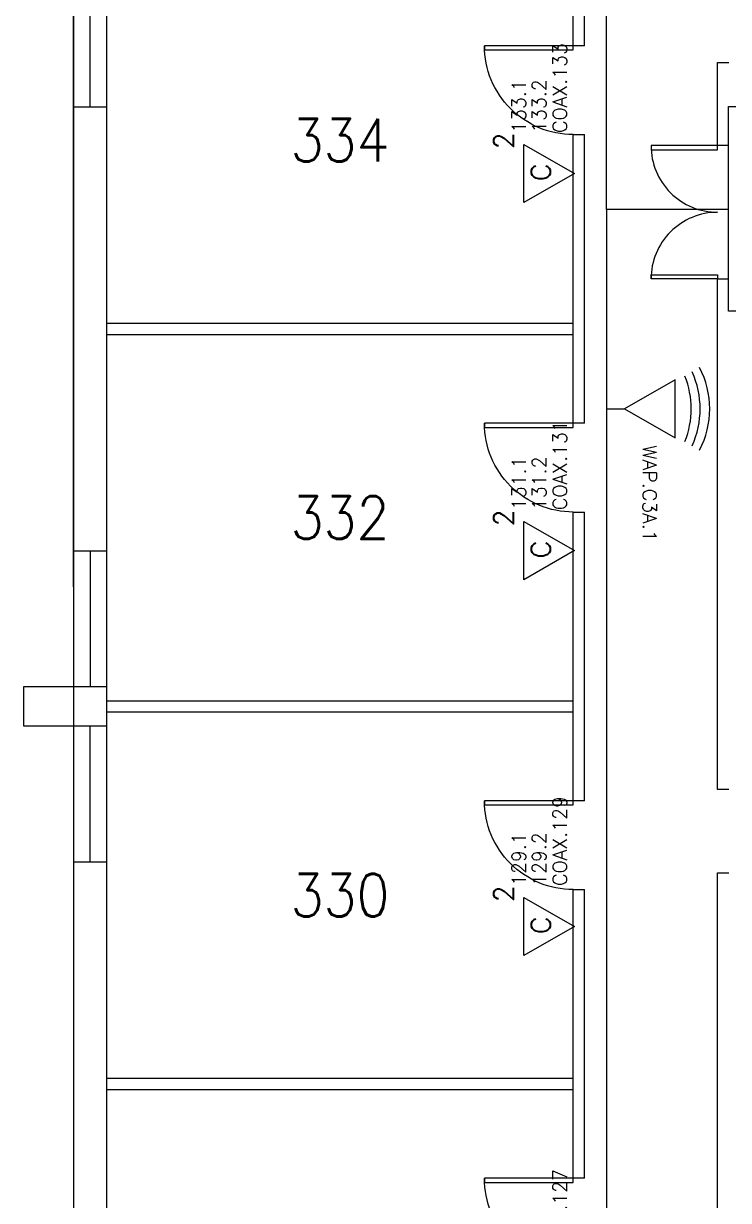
# Model space of a CAD drawing. Header units: inches. Extents: x -460 to 10305, y -938 to 5356.
# Drawn here: x 4018 to 4271.8, y 2279.1 to 2703.1 of the extents above; entities that cross this region are included whole.
import ezdxf
from ezdxf.enums import TextEntityAlignment as Align

# ---------------------------------------------------------------- set-up
doc = ezdxf.new("R2010")
doc.units = ezdxf.units.IN
doc.header["$MEASUREMENT"] = 0
doc.set_wipeout_variables(frame=1)
for name, color, linetype in [('01-0263-03-DWG-BFP-ARCH$0$SP-DOORS', 5, 'Continuous'), ('01-0263-03-DWG-BFP-ARCH$0$SP-GROSS', 30, 'Continuous'), ('01-0263-03-DWG-BFP-ARCH$0$SP-RMNO', 7, 'Continuous'), ('01-0263-03-DWG-BFP-ARCH$0$SP-ROOM', 7, 'Continuous'), ('01-0263-03-DWG-BFP-ARCH$0$SP-WALL', 7, 'Continuous'), ('01-0263-03-DWG-BFP-ARCH$0$SP-WINDOWS', 6, 'Continuous'), ('T-Comm-E', 1, 'Continuous'), ('T-Comm-E-Wireless', 1, 'Continuous'), ('T-Comm-Path', 40, 'Continuous'), ('T-Comm-TR', 40, 'Continuous')]:
    doc.layers.add(name, color=color, linetype=linetype)
doc.layers.get('01-0263-03-DWG-BFP-ARCH$0$SP-ROOM').off()
doc.styles.add('01-0263-03-DWG-BFP-ARCH$0$ROMANS', font='ROMANS.shx', dxfattribs={"width": 0.9})
doc.styles.add('3-32', font='SIMPLEX.shx', dxfattribs={"height": 9})

# ---------------------------------------------------------------- blocks, each defined once
blk = doc.blocks.new('01-0263-03-DWG-BFP-ARCH$0$DOR00')
at = {"color": 0}
for p, q in [((0, 1), (0, 0)), ((1, 0), (1, 1))]:
    blk.add_line(p, q, dxfattribs=at)
blk = doc.blocks.new('01-0263-03-DWG-BFP-ARCH$0$DOR01')
at = {"color": 0}
for p, q in [((1, 1), (0, 1)), ((0, 1), (0, 0)), ((1, 0), (1, 1)), ((0, 0), (1, 0))]:
    blk.add_line(p, q, dxfattribs=at)
blk = doc.blocks.new('01-0263-03-DWG-BFP-ARCH$0$FMGRM1')
at = {"style": '01-0263-03-DWG-BFP-ARCH$0$ROMANS', "width": 0.9}
for tag, p in [('RMAREA', (0, -0.2836)), ('DATA1', (0, -0.443)), ('DATA2', (0, -0.6024)), ('DATA3', (0, -0.7618)), ('DATA4', (0, -0.9213)), ('DATA5', (0, -1.0807))]:
    blk.add_attdef(tag, text='', height=0.1172, dxfattribs=at).set_placement(p, align=Align.CENTER)
at = {"linetype": 'Continuous'}
blk.add_wipeout([(-0.375, -0.125), (0.375, -0.125), (0.375, 0.125), (-0.375, 0.125)], dxfattribs=at)
at = {"layer": '01-0263-03-DWG-BFP-ARCH$0$SP-RMNO', "style": '01-0263-03-DWG-BFP-ARCH$0$ROMANS', "width": 0.9}
blk.add_attdef('RMNUMB', text='', height=0.16, dxfattribs=at).set_placement((0, 0), align=Align.MIDDLE)
blk = doc.blocks.new('01-0263-03-DWG-BFP-ARCH', base_point=(1295.15, 1353.42))
at = {"layer": '01-0263-03-DWG-BFP-ARCH$0$SP-DOORS', "color": 4}
for points in [[(1475.16, 2067.43, -0.414214), (1443.16, 2099.43, -0.414214)], [(1503.16, 2063.43, 0.414214), (1527.16, 2039.43, 0.414214), (1503.16, 2015.43, 0.414214)], [(1475.16, 1931.43, -0.414214), (1443.16, 1963.43, -0.414214)], [(1475.16, 1795.43, -0.414214), (1443.16, 1827.43, -0.414214)], [(1475.16, 1659.43, -0.414214), (1443.16, 1691.43, -0.414214)]]:
    blk.add_lwpolyline(points, format="xyb", dxfattribs=at)
at = {"layer": '01-0263-03-DWG-BFP-ARCH$0$SP-GROSS'}
blk.add_lwpolyline([(1995.16, 2641.41), (1295.16, 2641.43), (1295.15, 1353.42), (1995.06, 1353.48), (1995.16, 2641.41)], close=True, dxfattribs=at)
at = {"layer": '01-0263-03-DWG-BFP-ARCH$0$SP-WALL'}
for p, q in [((1475.16, 2099.43), (1475.16, 2203.43)), ((1479.16, 2099.43), (1479.16, 2203.43)), ((1527.16, 2063.43), (1527.16, 2093.43)), ((1295.16, 2077.43), (1307.16, 2077.43)), ((1475.16, 1963.43), (1475.16, 2067.43)), ((1479.16, 1963.43), (1479.16, 2067.43)), ((1527.16, 1831.43), (1527.16, 2015.43)), ((1307.16, 1999.43), (1475.16, 1999.43)), ((1307.16, 1995.43), (1475.16, 1995.43)), ((1475.16, 1827.43), (1475.16, 1931.43)), ((1479.16, 1827.43), (1479.16, 1931.43)), ((1295.16, 1917.43), (1307.16, 1917.43)), ((1295.16, 1904.43), (1295.16, 1353.43)), ((1307.16, 1365.43), (1307.16, 1904.43)), ((1307.16, 1868.43), (1277.16, 1868.43)), ((1277.16, 1868.43), (1277.16, 1854.43)), ((1295.16, 1868.43), (1295.16, 1854.43)), ((1307.16, 1863.43), (1475.16, 1863.43)), ((1307.16, 1859.43), (1475.16, 1859.43)), ((1277.16, 1854.43), (1307.16, 1854.43)), ((1295.16, 1805.43), (1307.16, 1805.43)), ((1527.16, 1631.43), (1527.16, 1801.43)), ((1475.16, 1727.43), (1475.16, 1795.43)), ((1479.16, 1691.43), (1479.16, 1795.43)), ((1307.16, 1727.43), (1475.16, 1727.43)), ((1475.16, 1691.43), (1475.16, 1727.43)), ((1307.16, 1723.43), (1475.16, 1723.43))]:
    blk.add_line(p, q, dxfattribs=at)
for points in [[(1295.16, 1904.43), (1295.16, 2411.43), (1295.16, 2641.43)], [(1307.16, 1904.43), (1307.16, 2411.43), (1307.16, 2629.43)]]:
    blk.add_lwpolyline(points, dxfattribs=at)
at = {"layer": '01-0263-03-DWG-BFP-ARCH$0$SP-WINDOWS'}
for p, q in [((1301.16, 2077.43), (1301.16, 2126.43)), ((1301.16, 1917.43), (1301.16, 1868.43)), ((1301.16, 1805.43), (1301.16, 1854.43))]:
    blk.add_line(p, q, dxfattribs=at)
at = {"layer": '01-0263-03-DWG-BFP-ARCH$0$SP-DOORS', "rotation": 180}
for p, xscale, yscale, zscale in [((1475.16, 2099.43), 32, 1.5, 32), ((1527.16, 2063.43), 24, 1.5, 24), ((1527.16, 2015.43), 24, -1.5, 24), ((1475.16, 1963.43), 32, 1.5, 32), ((1475.16, 1827.43), 32, 1.5, 32), ((1475.16, 1691.43), 32, 1.5, 32)]:
    blk.add_blockref('01-0263-03-DWG-BFP-ARCH$0$DOR01', p, dxfattribs=dict(at, xscale=xscale, yscale=yscale, zscale=zscale))
at = {"layer": '01-0263-03-DWG-BFP-ARCH$0$SP-WALL', "yscale": 4}
for p, xscale, zscale, rotation in [((1531.16, 2093.43), 30, 30, 90), ((1475.16, 2099.43), 32, 32, 270), ((1531.16, 2015.43), 48, 48, 90), ((1475.16, 1963.43), 32, 32, 270), ((1531.16, 1801.43), 30, 30, 90), ((1475.16, 1827.43), 32, 32, 270), ((1475.16, 1691.43), 32, 32, 270)]:
    blk.add_blockref('01-0263-03-DWG-BFP-ARCH$0$DOR00', p, dxfattribs=dict(at, xscale=xscale, zscale=zscale, rotation=rotation))
at = {"layer": '01-0263-03-DWG-BFP-ARCH$0$SP-ROOM'}
ref = blk.add_blockref('01-0263-03-DWG-BFP-ARCH$0$FMGRM1', (1391.16, 2065.43), dxfattribs=dict(at, xscale=96, yscale=96, zscale=96))
ref.add_attrib('RMNUMB', '334', dxfattribs={"layer": '01-0263-03-DWG-BFP-ARCH$0$SP-RMNO', "height": 15.36, "style": '01-0263-03-DWG-BFP-ARCH$0$ROMANS', "width": 0.9}).set_placement((1391.16, 2065.43), align=Align.MIDDLE)
ref = blk.add_blockref('01-0263-03-DWG-BFP-ARCH$0$FMGRM1', (1555.16, 2040.43), dxfattribs=dict(at, xscale=96, yscale=96, zscale=96))
ref.add_attrib('RMNUMB', '356', dxfattribs={"layer": '01-0263-03-DWG-BFP-ARCH$0$SP-RMNO', "height": 15.36, "style": '01-0263-03-DWG-BFP-ARCH$0$ROMANS', "width": 0.9}).set_placement((1555.16, 2040.43), align=Align.MIDDLE)
ref = blk.add_blockref('01-0263-03-DWG-BFP-ARCH$0$FMGRM1', (1391.16, 1929.43), dxfattribs=dict(at, xscale=96, yscale=96, zscale=96))
ref.add_attrib('RMNUMB', '332', dxfattribs={"layer": '01-0263-03-DWG-BFP-ARCH$0$SP-RMNO', "height": 15.36, "style": '01-0263-03-DWG-BFP-ARCH$0$ROMANS', "width": 0.9}).set_placement((1391.16, 1929.43), align=Align.MIDDLE)
ref = blk.add_blockref('01-0263-03-DWG-BFP-ARCH$0$FMGRM1', (1391.16, 1793.43), dxfattribs=dict(at, xscale=96, yscale=96, zscale=96))
ref.add_attrib('RMNUMB', '330', dxfattribs={"layer": '01-0263-03-DWG-BFP-ARCH$0$SP-RMNO', "height": 15.36, "style": '01-0263-03-DWG-BFP-ARCH$0$ROMANS', "width": 0.9}).set_placement((1391.16, 1793.43), align=Align.MIDDLE)
blk = doc.blocks.new('WIRELESS')
for p, q in [((10.5, 18.19), (-10.5, 18.19)), ((-10.5, 18.19), (0, 0)), ((0, 0), (10.5, 18.19))]:
    blk.add_line(p, q)
for centre, start, end in [((0, -1.44), 62.4297, 117.5703), ((0, -4.89), 65.5205, 114.4795), ((0, -8.1), 68.4095, 111.5905)]:
    blk.add_arc(centre, 32.08, start, end)
at = {"style": '3-32', "flags": 1}
for tag, p in [('RM_NUMBER', (50.85, 153.68)), ('UTP_CATEGORY', (50.85, 140.31)), ('QUANTITY_UTP', (50.85, 127.18)), ('WIRELESS_OUTLET_LOCATION', (50.85, 114.16)), ('TELECOMM_ROOM', (50.85, 100.31)), ('QTY_COAX', (50.33, 74.2)), ('POS_2', (166.1, 63.3)), ('POS_3', (166.1, 55.3)), ('POS_4', (166.1, 46.8)), ('POS_5', (166.1, 38.67)), ('POS_6', (166.1, 30.05))]:
    blk.add_attdef(tag, p, '', height=5, dxfattribs=at)
at = {"flags": 1}
for tag, p in [('SERIAL_NUMBER', (51.84, 50.25)), ('MAC_ADDRESS', (51.84, 26.25)), ('ELEVATION', (51.84, 2.25)), ('WO_NUMBER', (53.96, -25.57))]:
    blk.add_attdef(tag, text='', height=5, dxfattribs=at).set_placement(p, align=Align.BOTTOM_LEFT)
at = {"style": '3-32'}
blk.add_attdef('POS_1', (13.17, 6.52), '', height=5, dxfattribs=at)
blk = doc.blocks.new('VOICE(1)DATA(1)COAX(1)')
for p, q in [((0, 0), (-10.5, 18.19)), ((-10.5, 18.19), (10.5, 18.19)), ((10.5, 18.19), (0, 0))]:
    blk.add_line(p, q)
at = {"char_height": 7, "attachment_point": 1, "style": '3-32'}
for s, insert, width in [('2', (8.78, 29.02), 11.7808), ('C', (-2.75, 15.62), 12.7033)]:
    blk.add_mtext(s, dxfattribs=dict(at, insert=insert, width=width))
at = {"style": '3-32', "flags": 1}
for tag, p in [('RM_NUMBER', (92.08, 138.94)), ('UTP_CATEGORY', (92.08, 125.57)), ('QUANTITY_UTP', (92.08, 112.44)), ('WIRELESS_OUTLET_LOCATION', (92.08, 99.43)), ('TELECOMM_ROOM', (92.08, 85.57)), ('QTY_COAX', (91.33, 59.47)), ('POS_4', (202.73, 34.3)), ('POS_5', (202.73, 26.05)), ('POS_6', (202.73, 17.55))]:
    blk.add_attdef(tag, p, '', height=5, dxfattribs=at)
at = {"flags": 1}
blk.add_attdef('WO_NUMBER', text='', height=5, dxfattribs=at).set_placement((90.2, 43.13), align=Align.BOTTOM_LEFT)
at = {"style": '3-32'}
for tag, p in [('POS_1', (14.63, 17.54)), ('POS_2', (14.64, 10.22)), ('POS_3', (14.62, 2.8))]:
    blk.add_attdef(tag, p, '', height=5, dxfattribs=at)

msp = doc.modelspace()

# ---------------------------------------------------------------- block references
msp.add_blockref('01-0263-03-DWG-BFP-ARCH', (4035.95, 1949.11))

# ---------------------------------------------------------------- next in the draw order: linework, layer by layer
at = {"layer": 'T-Comm-Path'}
for points in [[(4271.84, 2636.1), (4227.95, 2636.1), (4227.95, 3049.12), (4186.27, 3049.12), (4186.27, 3027.82), (4179.95, 3027.82)], [(4271.84, 2636.1), (4227.95, 2636.1), (4227.95, 3049.12), (4370.27, 3049.12), (4370.27, 3013.83)], [(4271.84, 2636.1), (4227.95, 2636.1), (4227.95, 3049.12), (4547.51, 3049.12), (4547.51, 2568.67), (4516.36, 2568.67)], [(4271.84, 2636.1), (4227.95, 2636.1), (4227.95, 3049.12), (4584.69, 3049.12), (4584.69, 3027.93), (4591.95, 3027.93)], [(4271.84, 2636.1), (4227.95, 2636.1), (4227.95, 2137.11), (4186.1, 2137.11), (4186.1, 2153.23), (4179.95, 2153.23)], [(4271.84, 2636.1), (4227.95, 2636.1), (4227.95, 2564.31), (4234.46, 2564.31)], [(4271.84, 2636.1), (4227.95, 2636.1), (4227.95, 2137.11), (4382, 2137.11), (4382, 2143.59)], [(4271.84, 2636.1), (4227.95, 2636.1), (4227.95, 2137.11), (4584.12, 2137.11), (4584.12, 2154.15), (4591.95, 2154.15)]]:
    msp.add_lwpolyline(points, dxfattribs=at)
at = {"layer": 'T-Comm-TR'}
msp.add_lwpolyline([(4271.84, 2673.24), (4296.08, 2673.24), (4296.08, 2599.49), (4271.84, 2599.49)], close=True, dxfattribs=at)

# ---------------------------------------------------------------- next in the draw order: block references
at = {"layer": 'T-Comm-E', "rotation": 90}
for p, values in [((4216.39, 2649.09), {'POS_1': '133.1', 'POS_2': '133.2', 'POS_3': 'COAX.133'}), ((4216.39, 2513.21), {'POS_1': '131.1', 'POS_2': '131.2', 'POS_3': 'COAX.131'}), ((4216.39, 2377.81), {'POS_1': '129.1', 'POS_2': '129.2', 'POS_3': 'COAX.129'}), ((4216.39, 2243.43), {'POS_1': '127.1', 'POS_2': '127.1', 'POS_3': 'COAX.127'})]:
    msp.add_blockref('VOICE(1)DATA(1)COAX(1)', p, dxfattribs=at).add_auto_attribs(values)
at = {"layer": 'T-Comm-E-Wireless', "rotation": 270}
msp.add_blockref('WIRELESS', (4234.46, 2564.31), dxfattribs=at).add_auto_attribs({'POS_1': 'WAP.C3A.1'})

doc.saveas('drawing.dxf')
